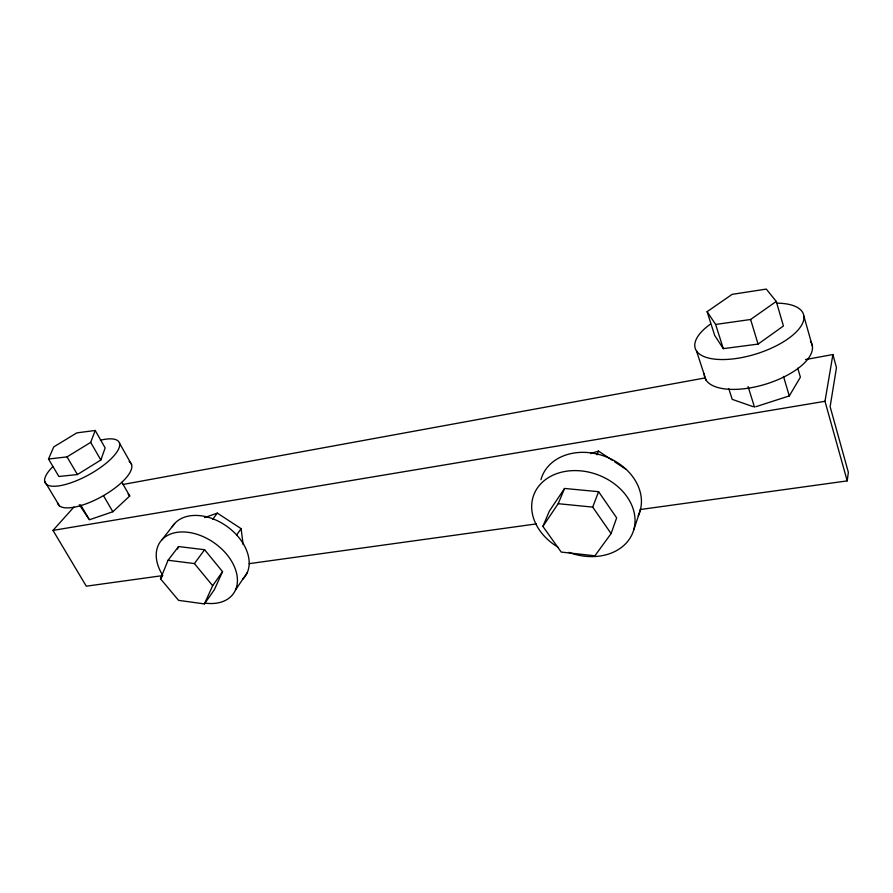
<?xml version="1.0" encoding="UTF-8"?>
<svg xmlns="http://www.w3.org/2000/svg" width="893" height="893" viewBox="0 0 893 893"><rect width="100%" height="100%" fill="white"/><g stroke="black" fill="none" stroke-linecap="round" stroke-linejoin="round"><path stroke-width="1.34" d="M640.058 509.557L847.211 480.892L848.35 472.297L830.122 406.683L836.473 367.67L832.901 354.543L805.486 359.555M847.211 480.892L824.987 401.303L832.901 354.543M633.751 529.862L640.136 510.729M611.091 533.567L616.65 517.862L598.589 491.686L564.555 488.46L549.374 511.075L542.888 526.401L561.206 552.064L594.905 555.803L611.091 533.567L592.695 507.101L558.192 503.697L542.888 526.401M100.842 460.018L105.151 447.906L95.216 430.471L76.798 432.882L53.736 446.924L48.501 459.035L58.882 476.482L77.401 474.551L100.842 460.018L90.695 442.359L95.216 430.471M592.695 507.101L598.589 491.686M597.026 454.805L598.5 451.099L612.252 460.219M160.494 578.809L168.085 560.257L178.544 546.549L204.597 549.72L222.547 571.643L214.287 589.827L204.43 603.914L178.578 600.353L160.494 578.809L162.091 576.699M177.528 549.016L178.544 546.549M558.192 503.697L564.555 488.46M204.43 603.914L212.657 585.685L222.547 571.643M755.779 406.728L789.289 395.923L800.385 377.192L797.762 368.173M235.518 589.893L247.227 572.692M236.567 535.041L241.121 528.667L217.345 513.118L204.575 517.583M168.085 560.257L194.406 563.572L204.597 549.72M212.634 519.391L217.345 513.118M161.733 540.008L174.648 523.532M162.247 575.672L86.286 586.188L53 530.397L73.94 507.034M80.627 504.902L89.445 519.771L112.842 511.745L129.731 495.995L121.883 482.253M758.079 344.095L783.429 326.001L776.263 301.432L766.283 289.086L732.137 294.355L707.122 311.668L714.679 335.411L723.297 348.638L758.079 344.095L750.622 319.493L776.263 301.432M48.501 459.035L67.031 456.881L90.695 442.359M590.641 453.599L598.5 451.099M122.787 484.508L705.414 377.873M53 530.397L824.987 401.303M707.122 311.668L715.639 324.449L750.622 319.493M249.247 563.639L536.492 523.89M753.179 406.683L732.204 399.361L728.822 388.79M614.551 461.737L626.004 469.327M128.112 494.142L129.731 495.995M194.406 563.572L212.657 585.685M88.708 518.788L79.321 504.746M44.65 481.282L59.451 505.873M67.031 456.881L77.401 474.551M103.454 495.604L112.842 511.745M119.45 443.04L131.584 464.561M696.484 350.916L706.006 380.05M715.639 324.449L723.297 348.638M748.077 386.557L754.496 407.141M783.496 376.422L789.289 395.923M803.867 316.066L812.396 346.183M241.121 528.667L243.097 544.417M100.429 440.204A42.172 13.942 -28.8 0 1 113.891 455.865A42.172 13.942 -28.8 0 1 60.333 485.636A42.172 13.942 -28.8 0 1 52.81 466.671M129.139 461.625A41.815 14.489 -29 0 1 103.052 495.861A41.815 14.489 -29 0 1 57.476 502.614M162.816 575.472A44.817 30.351 35.1 0 1 178.79 532.128A44.817 30.351 35.1 0 1 235.06 568.339A44.817 30.351 35.1 0 1 205.915 603.221M172.282 526.725A44.103 30.306 35.2 0 1 227.916 527.104A44.103 30.306 35.2 0 1 242.751 579.189M557.913 547.108A52.977 41.402 20.6 0 1 553.816 474.797A52.977 41.402 20.6 0 1 634.376 513.654A52.977 41.402 20.6 0 1 568.83 552.376M540.957 479.686A52.006 41.123 20.3 0 1 604.963 456.379A52.006 41.123 20.3 0 1 638.205 515.774M776.877 303.173A56.728 23.575 -17.4 0 1 794.1 333.993A56.728 23.575 -17.4 0 1 714.523 359.12A56.728 23.575 -17.4 0 1 710.37 324.17M810.476 341.383A56.103 24.368 -17 0 1 765.647 384.169A56.103 24.368 -17 0 1 704.253 374"/></g></svg>
